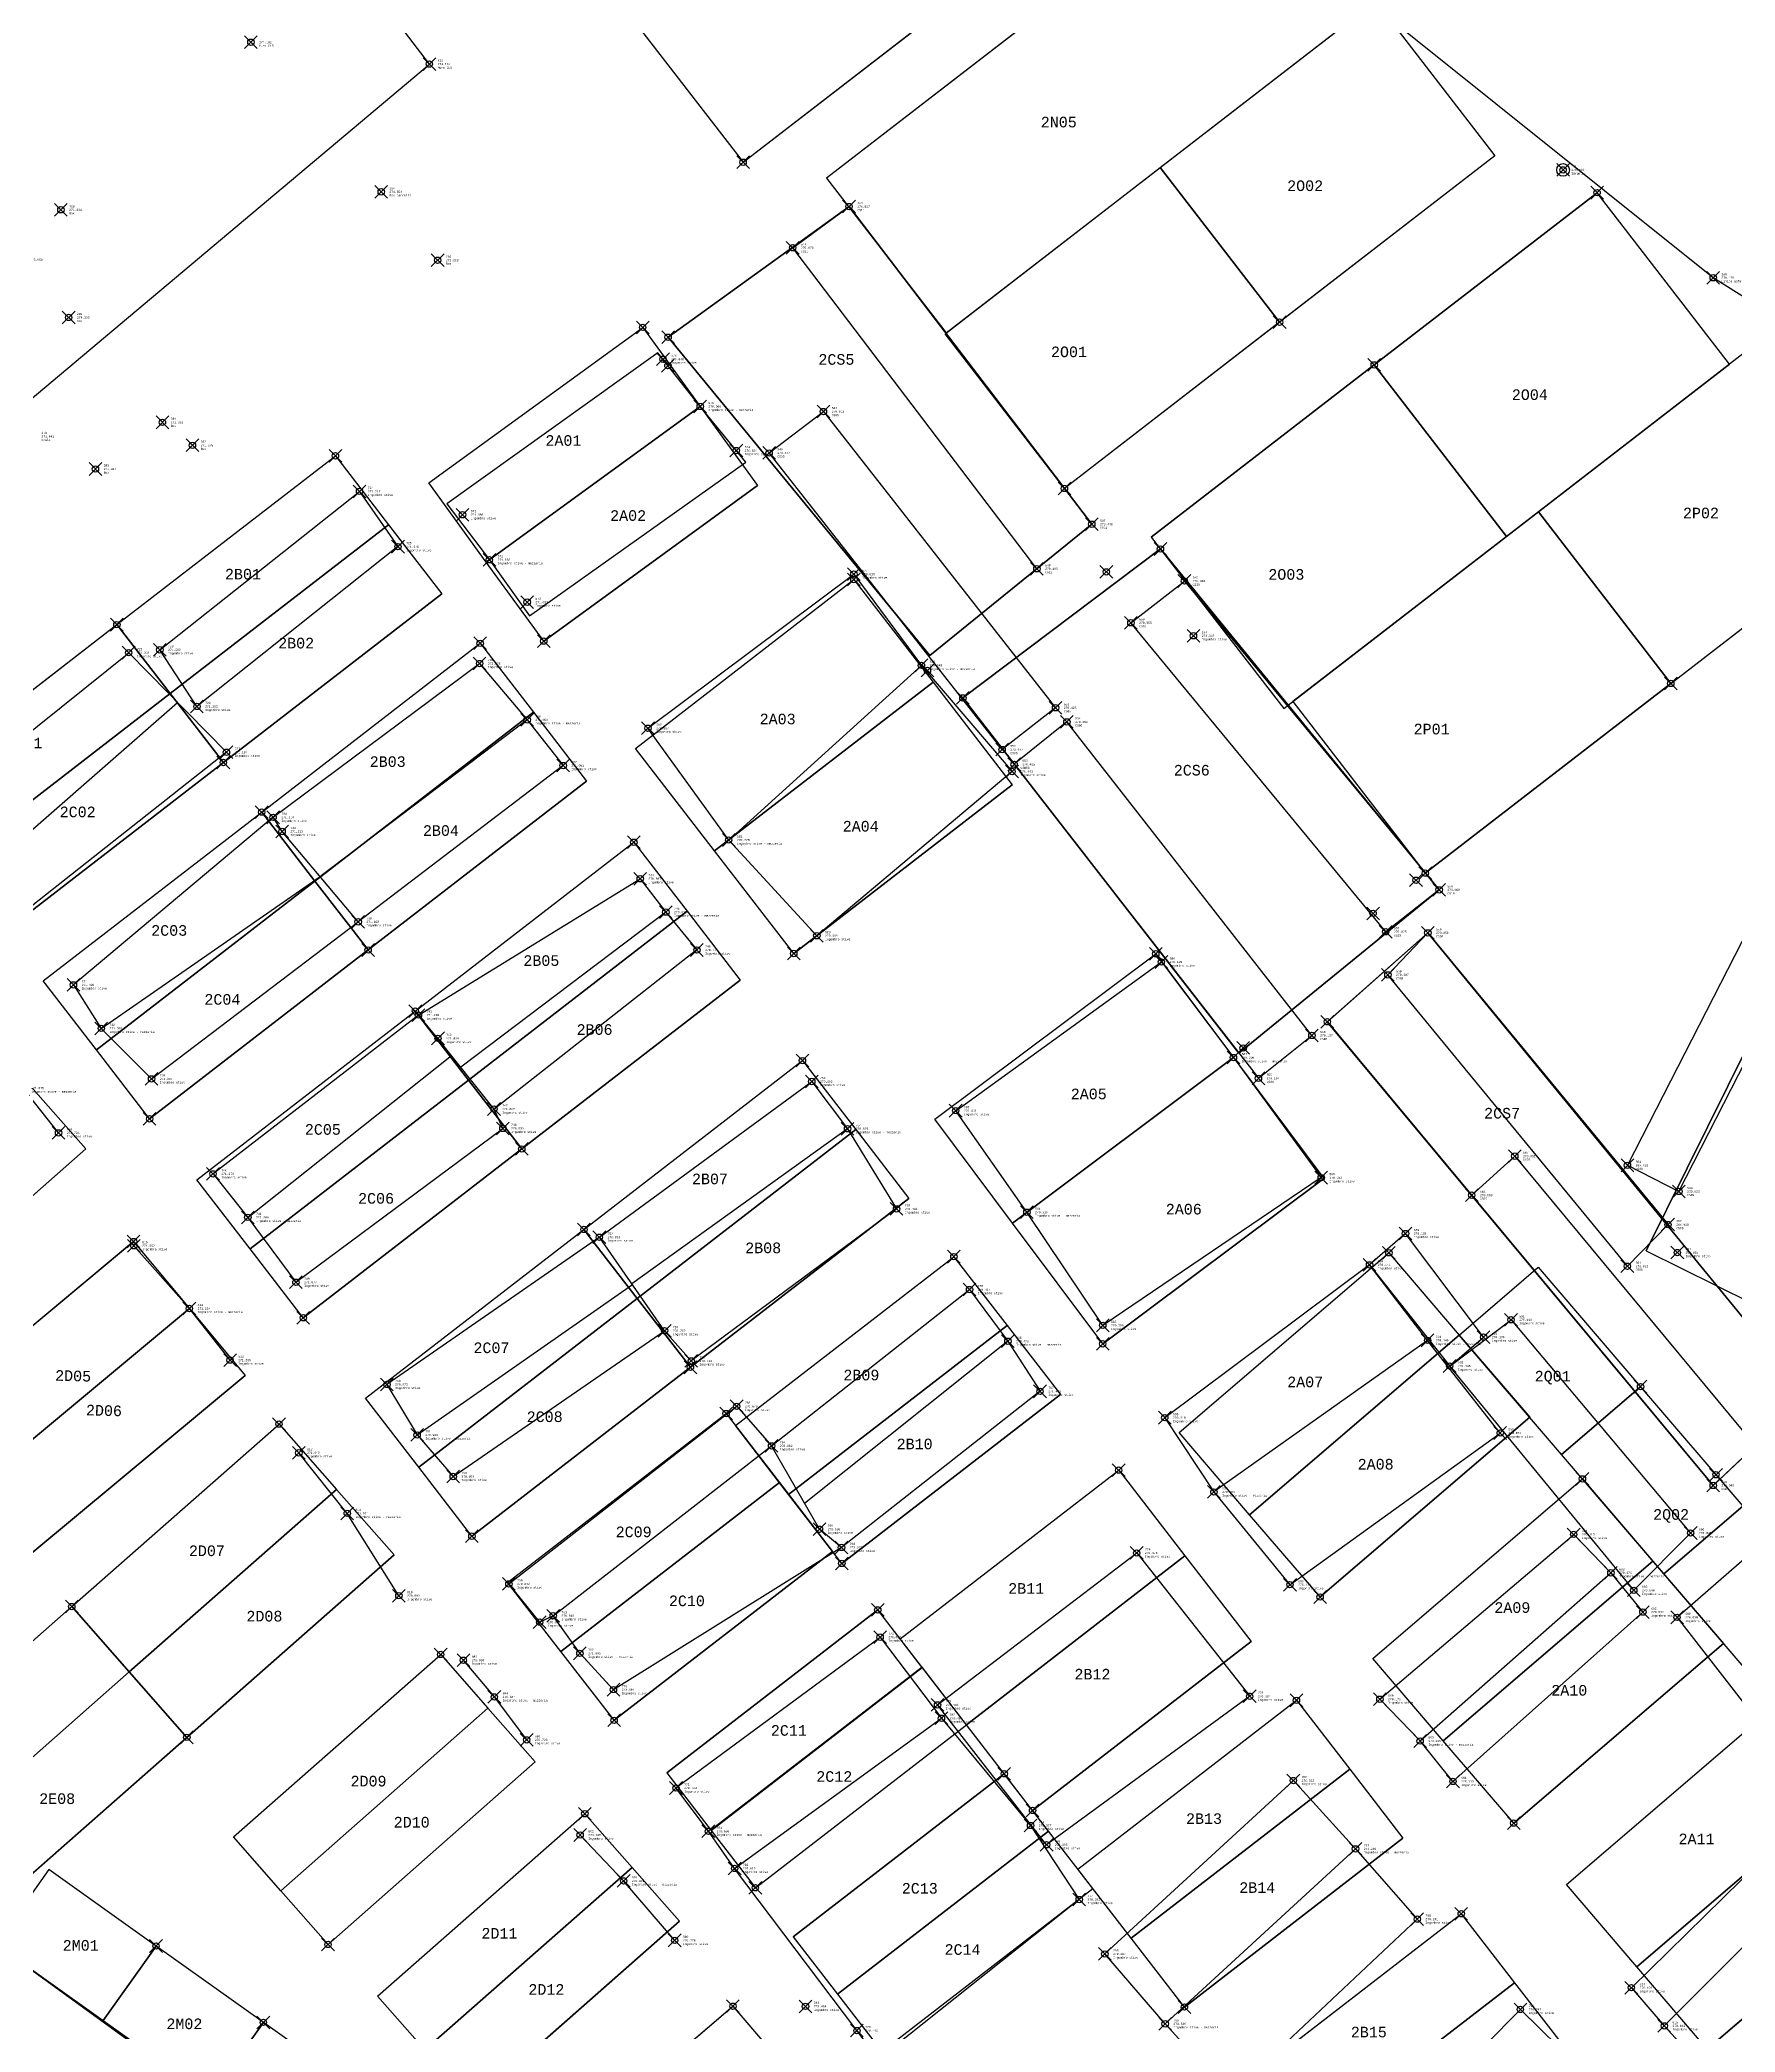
# Model space of a CAD drawing. Extents: x -300 to 752999, y -82189 to 306044.
# Drawn here: x 248146 to 327969, y 47901 to 141680 of the extents above; entities that cross this region are included whole.
import ezdxf
from ezdxf.enums import TextEntityAlignment as Align

# ---------------------------------------------------------------- set-up
doc = ezdxf.new("R2010")
doc.units = 0
doc.header["$PDMODE"] = 35
doc.header["$PDSIZE"] = 300
for name, color, linetype, lineweight in [('WF ingombro stive 2', 1, 'Continuous', 30), ('WF lato di accesso', 40, 'Continuous', 30), ('WF linee di costruzione', 30, 'Continuous', 30), ('WF piazzole', 6, 'Continuous', 30), ('WF vertice sinistro', 94, 'Continuous', 30)]:
    doc.layers.add(name, color=color, linetype=linetype, lineweight=lineweight)
doc.layers.add('WF nome aree GPS', color=7, linetype='Continuous')
doc.layers.add('WF nuovi punti', color=6, linetype='Continuous')
doc.styles.get("Standard").update_dxf_attribs({"font": 'consola.ttf', "height": 500})

# ---------------------------------------------------------------- blocks, each defined once
blk = doc.blocks.new('rilievo 2')
at = {"color": 8}
for p, q in [((365887, -462433, -929), (374407, -456284, -1125)), ((374407, -456284, -1125), (385837, -471237, -1543)), ((378215, -477421, -1397), (365887, -462433, -929)), ((385837, -471237, -1543), (378215, -477421, -1397)), ((389071, -472403), (379769, -479413, -1495)), ((402192, -488448, -1924), (389071, -472403)), ((379769, -479413, -1495), (392754, -496141, -1795)), ((392754, -496141, -1795), (402192, -488448, -1924)), ((401659, -490472, -1933), (396928, -494658, -1865)), ((419536, -512303, -1951), (401659, -490472, -1933)), ((396928, -494658, -1865), (415097, -516482, -1944)), ((415097, -516482, -1944), (419536, -512303, -1951))]:
    blk.add_line(p, q, dxfattribs=at)
for points in [[(161648, -448828, 1954), (186863, -479531, 1078), (241997, -524553, 234), (257566, -525503, 360), (287808, -502280, 2651), (311879, -483968, 2683), (320954, -477001, -331), (327105, -472296, -331), (335070, -466036, 2080), (354649, -449578, 2133), (314683, -397379, 2207), (310635, -400536, 2212), (303510, -391107, 2143), (295063, -397138, 2335), (271429, -369482, 1692), (264211, -374625, 1649), (263130, -375375, 1675), (222048, -404916, 2809)], [(309560, -546125, -352), (312778, -542459, -391), (334234, -538070, -628), (348344, -548307, -983), (356892, -554192, -1195), (361959, -553931, -1407), (370204, -546889, -1399), (377957, -551519, -1580), (396391, -562427, -1455), (395427, -574492, -1317), (395026, -585611, -1377), (397751, -587224, -1981), (408367, -589089, -2210), (438006, -587763, -2348)], [(421510, -463664, -1858), (415096, -459635, -1816), (399752, -447354, -1648)], [(367399, -465693, -1091), (357474, -472910, -939)], [(368742, -486102, -1214), (377815, -477879, -1443)], [(332925, -488245, -536), (342792, -479627, -732)], [(359252, -480446, -932), (349554, -487792, -802)], [(347289, -485032, -777), (337889, -492921, -571), (339200, -494968, -593), (341567, -497346, -595), (351295, -489952, -823)], [(339200, -494968, -593), (349504, -487826, -801)], [(365781, -489495, -1177), (356136, -496801, -1008)], [(354133, -494340, -892), (344462, -501817, -718), (346101, -503864, -783), (348365, -506918, -915), (358109, -499676, -1158), (357692, -498763, -1109)], [(337188, -499887, -264), (335516, -497779, -116), (333626, -495584, -100)], [(346101, -503864, -783), (355695, -496245, -979)], [(382780, -503622, -1672), (392506, -496343, -1791)], [(374337, -499693, -1466), (364188, -506999, -1204)], [(345263, -510584, -786), (343347, -508153, -768), (340736, -505200, -630)], [(362651, -504797, -1178), (352650, -511728, -1019), (354070, -514105, -1002), (355772, -516062, -1042), (365725, -509201, -1229)], [(354070, -514105, -1002), (364206, -507026, -1204)], [(381886, -509693, -1513), (372314, -517327, -253129)], [(401649, -509653, -1843), (391588, -516788, -1688)], [(360479, -522615, -1052), (359841, -522918, -1148), (358393, -521118, -1149), (369117, -512756, -1313), (370761, -514619, -1303)], [(374052, -519400, -1370), (363315, -526095, -1184), (361736, -524383, -897), (360479, -522615, -1052), (370761, -514619, -1303)], [(353213, -521673, -1093), (350782, -517797, -890), (348502, -514947, -948)], [(401296, -528511, -1867), (410278, -520596, -1916)], [(369021, -534509, -1379), (367784, -532759, -1341), (366259, -530723, -1268), (375870, -523623, -1385), (378758, -527440, -1541)], [(359229, -528458, -1198), (357707, -526436, -1147), (356249, -524709, -1083)], [(366199, -537895, -1215), (363795, -535098, -1111), (361746, -532936, -1227)], [(389292, -541824, -1156), (398253, -533590, -1788)], [(421587, -533133, -1983), (425881, -537955, -2046), (415793, -545205, -1872), (412792, -541920, -1829)]]:
    blk.add_polyline3d(points, dxfattribs=at)
at = {"color": 1}
for points in [[(371754, -458224, -1018), (374407, -456284, -1125), (385837, -471237, -1543), (383252, -473334, -1493)], [(370645, -467882, -1115), (373201, -465935, -1178), (384131, -479877, -1569), (381615, -481845, -1544)], [(390196, -473910, -1646), (402192, -488448, -1924), (399675, -490419, -1966), (387678, -475877, -1633)], [(384664, -480543, -1622), (382178, -482538, -1566), (393683, -497319, -1795), (396201, -495301, -1854)], [(411057, -501414, -2060), (413481, -502645, -2065), (421582, -486816, -2046), (419142, -485623, -2042)], [(399778, -492449, -1985), (401659, -490472, -1933), (412968, -504203, -2023), (411054, -506163, -1970)], [(403726, -502818, -1908), (405753, -500982, -1940), (417077, -514618, -1947), (415097, -516482, -1944)]]:
    blk.add_polyline3d(points, close=True, dxfattribs=at)
at = {"color": 8}
for points in [[(355466, -470279, -873), (357474, -472910, -939), (359369, -475545, -985), (369544, -468311, -1149), (367399, -465693, -1091), (365412, -463168, -1046)], [(341957, -477149, -698), (351361, -469691, -774), (353170, -472293, -815), (343704, -479814, -740)], [(374637, -473587, -1374), (377815, -477879, -1443), (382082, -482877, -1551), (372891, -490608, -1452), (368742, -486102, -1214), (364941, -480840, -1095)], [(340490, -477283, -660), (345094, -481970, -805), (334389, -490413, -575), (332925, -488245, -536), (330839, -485021, -525)], [(347714, -485700, -778), (347289, -485032, -777), (357013, -477794, -955), (359252, -480446, -932), (360947, -482597, -990), (351295, -489952, -823)], [(355054, -495437, -938), (354133, -494340, -892), (364574, -487924, -1094), (365781, -489495, -1177), (367246, -491278, -1214), (357692, -498763, -1109)], [(389114, -491843, -1792), (392506, -496343, -1791), (396638, -501993, -1839), (386353, -508947, -1682), (382780, -503622, -1672), (379429, -498842, -1561)], [(362651, -504797, -1178), (372653, -497468, -1399), (374337, -499693, -1466), (376643, -503466, -1558), (366979, -510621, -1278), (365725, -509201, -1229)], [(400608, -504624, -1853), (398914, -506100, -1848), (402688, -510860, -1846), (404286, -509500, -1852)], [(398914, -506100, -1848), (389272, -513293, -1682), (391588, -516788, -1688), (395169, -521155, -1838), (405069, -514014, -1918), (401649, -509653, -1843)], [(370761, -514619, -1303), (380082, -507263, -1574), (381886, -509693, -1513), (383400, -512051, -1568), (374052, -519400, -1370), (373012, -518543, -1355)], [(405576, -508685, -1878), (414034, -518722, -1947), (411355, -521417, -1946), (402688, -510860, -1846)], [(408527, -518786, -1879), (410278, -520596, -1916), (411786, -522443, -1959), (402844, -530413, -1878), (401296, -528511, -1867), (399401, -526544, -1817)], [(417296, -519313, -1967), (413393, -522691, -1941), (417231, -527624, -1998), (420978, -524152, -2036)], [(387951, -519659, -1616), (393272, -526405, -1688), (383711, -533397, -1597), (378575, -526813, -1499)], [(378758, -527440, -1541), (382954, -532487, -1614), (385245, -535974, -1648), (375801, -543483, -1571), (374780, -542142, -1549), (369021, -534509, -1379)], [(386452, -538535, -1704), (395327, -530373, -1769), (398253, -533590, -1788), (401162, -536895, -1750), (392346, -545189, -1588), (389292, -541824, -1156)], [(411241, -540125, -1890), (412792, -541920, -1829), (421587, -533133, -1983), (419887, -531663, -1989)], [(397583, -549663, -1712), (400261, -552403, -1693), (403251, -555320, -1760), (411585, -546682, -1823), (408734, -543819, -1748), (406017, -541146, -1744)]]:
    blk.add_polyline3d(points, close=True, dxfattribs=at)
at = {"color": 1}
blk.add_circle((408027, -454559, -1799), 300, dxfattribs=at)
at = {"color": 8}
for p in [(346244, -448549, 2111), (354649, -449578, 2133), (408027, -454559, -1799), (352380, -455591, -437), (337299, -456437, 2042), (374407, -456284, -1125), (371754, -458224, -1018), (355037, -458810, -728), (415096, -459635, -1816), (337665, -461504, 2142), (365649, -463469, -1051), (367399, -465693, -1091), (373201, -465935, -1178), (342078, -466439, -641), (343492, -467521, -617), (369101, -467769, -1137), (370645, -467882, -1115), (338925, -468636, -574), (351361, -469691, -774), (356208, -470790, -894), (385837, -471237, -1543), (353170, -472293, -815), (357474, -472910, -939), (383252, -473334, -1493), (374637, -473587, -1374), (390196, -473910, -1646), (359252, -474906, -980), (387678, -475877, -1633), (340490, -477283, -660), (341957, -477149, -698), (390625, -476489, -1645), (357013, -477794, -955), (377815, -477879, -1443), (343704, -479814, -740), (384131, -479877, -1569), (359252, -480446, -932), (364941, -480840, -1095), (384664, -480543, -1622), (345094, -481970, -805), (381615, -481845, -1544), (360947, -482597, -990), (382082, -482877, -1551), (382178, -482538, -1566), (347289, -485032, -777), (347714, -485700, -778), (368742, -486102, -1214), (364574, -487924, -1094), (402192, -488448, -1924), (365781, -489495, -1177), (351295, -489952, -823), (399675, -490419, -1966), (367246, -491278, -1214), (372891, -490608, -1452), (401659, -490472, -1933), (389114, -491843, -1792), (337889, -492921, -571), (399778, -492449, -1985), (339200, -494968, -593), (354133, -494340, -892), (355054, -495437, -938), (396201, -495301, -1854), (392506, -496343, -1791), (341567, -497346, -595), (372653, -497468, -1399), (393683, -497319, -1795), (357692, -498763, -1109), (379429, -498842, -1561), (358109, -499676, -1158), (374337, -499693, -1466), (337188, -499887, -264), (405753, -500982, -1940), (411057, -501414, -2060), (344462, -501817, -718), (396638, -501993, -1839), (413481, -502645, -2065), (376643, -503466, -1558), (403726, -502818, -1908), (346101, -503864, -783), (382780, -503622, -1672), (412968, -504203, -2023), (340736, -505200, -630), (362651, -504797, -1178), (400608, -504624, -1853), (398914, -506100, -1848), (411054, -506163, -1970), (413405, -505521, -2067), (348365, -506918, -915), (380082, -507263, -1574), (343347, -508153, -768), (365725, -509201, -1229), (386353, -508947, -1682), (405576, -508685, -1878), (381886, -509693, -1513), (401649, -509653, -1843), (404286, -509500, -1852), (345263, -510584, -786), (366979, -510621, -1278), (402688, -510860, -1846), (352650, -511728, -1019), (369117, -512756, -1313), (383400, -512051, -1568), (389272, -513293, -1682), (354070, -514105, -1002), (370761, -514619, -1303), (405069, -514014, -1918), (348502, -514947, -948), (355772, -516062, -1042), (415097, -516482, -1944), (391588, -516788, -1688), (350782, -517797, -890), (373012, -518543, -1355), (374052, -519400, -1370), (408527, -518786, -1879), (414034, -518722, -1947), (387951, -519659, -1616), (358393, -521118, -1149), (395169, -521155, -1838), (410278, -520596, -1916), (353213, -521673, -1093), (411355, -521417, -1946), (359841, -522918, -1148), (360479, -522615, -1052), (411786, -522443, -1959), (413393, -522691, -1941), (375870, -523623, -1385), (356249, -524709, -1083), (361736, -524383, -897), (363315, -526095, -1184), (357707, -526436, -1147), (378575, -526813, -1499), (393272, -526405, -1688), (399401, -526544, -1817), (378758, -527440, -1541), (359229, -528458, -1198), (401296, -528511, -1867), (366259, -530723, -1268), (395327, -530373, -1769), (402844, -530413, -1878), (382954, -532487, -1614), (361746, -532936, -1227), (367784, -532759, -1341), (383711, -533397, -1597), (398253, -533590, -1788), (369021, -534509, -1379), (363795, -535098, -1111), (385245, -535974, -1648), (401162, -536895, -1750), (366199, -537895, -1215), (386452, -538535, -1704), (411241, -540125, -1890), (372357, -541003, -1538), (389292, -541824, -1156), (406017, -541146, -1744), (412792, -541920, -1829), (374780, -542142, -1549)]:
    blk.add_point(p, dxfattribs=at)
for s, p in [('Muro CLS', (346633, -448715, 2111)), ('274.102', (346633, -448549, 2111)), ('425', (355038, -449412, 2133)), ('Muro CLS', (355038, -449745, 2133)), ('274.124', (355038, -449578, 2133)), ('270.193', (408416, -454559, -1799)), ('191', (408416, -454392, -1799)), ('Idrante', (408416, -454726, -1799)), ('284', (352769, -455424, -437)), ('271.554', (352769, -455591, -437)), ('Box carrelli', (352769, -455758, -437)), ('428', (337688, -456270, 2042)), ('274.034', (337688, -456437, 2042)), ('Box', (337688, -456604, 2042)), ('CS11', (374796, -456451, -1125)), ('543', (374796, -456118, -1125)), ('270.867', (374796, -456284, -1125)), ('CS11', (372143, -458391, -1018)), ('544', (372143, -458058, -1018)), ('270.973', (372143, -458224, -1018)), ('273.959', (335846, -458790, 1967)), ('283', (355426, -458644, -728)), ('271.263', (355426, -458810, -728)), ('Box', (355426, -458977, -728)), ('189', (415485, -459468, -1816)), ('270.176', (415485, -459635, -1816)), ('Limite asfalto', (415485, -459802, -1816)), ('289', (338054, -461338, 2142)), ('274.133', (338054, -461504, 2142)), ('Box', (338054, -461671, 2142)), ('576', (366038, -463302, -1051)), ('270.940', (366038, -463469, -1051)), ('Ingombro stive', (366038, -463636, -1051)), ('575', (367788, -465527, -1091)), ('270.900', (367788, -465693, -1091)), ('Ingombro stive - mezzeria', (367788, -465860, -1091)), ('CS05', (373590, -466102, -1178)), ('545', (373590, -465769, -1178)), ('270.813', (373590, -465935, -1178)), ('279', (336385, -466938, -550)), ('281', (342467, -466273, -641)), ('271.351', (342467, -466439, -641)), ('Box', (342467, -466606, -641)), ('Scala', (336385, -467272, -550)), ('271.441', (336385, -467105, -550)), ('282', (343881, -467354, -617)), ('271.375', (343881, -467521, -617)), ('Box', (343881, -467688, -617)), ('574', (369490, -467603, -1137)), ('270.854', (369490, -467769, -1137)), ('Ingombro stive', (369490, -467936, -1137)), ('546', (371034, -467715, -1115)), ('270.877', (371034, -467882, -1115)), ('280', (339314, -468470, -574)), ('271.417', (339314, -468636, -574)), ('Box', (339314, -468803, -574)), ('CS05', (371034, -468049, -1115)), ('271.217', (351750, -469691, -774)), ('724', (351750, -469524, -774)), ('Ingombro stive', (351750, -469858, -774)), ('571', (356597, -470624, -894)), ('271.098', (356597, -470790, -894)), ('Ingombro stive', (356597, -470957, -894)), ('CS11', (386226, -471404, -1543)), ('547', (386226, -471070, -1543)), ('270.448', (386226, -471237, -1543)), ('271.176', (353559, -472293, -815)), ('725', (353559, -472126, -815)), ('Ingombro stive', (353559, -472460, -815)), ('572', (357863, -472743, -939)), ('271.052', (357863, -472910, -939)), ('Ingombro stive - mezzeria', (357863, -473077, -939)), ('577', (375026, -473421, -1374)), ('270.618', (375026, -473587, -1374)), ('CS11', (383641, -473501, -1493)), ('548', (383641, -473167, -1493)), ('270.498', (383641, -473334, -1493)), ('Ingombro stive', (375026, -473754, -1374)), ('CS10', (390585, -474077, -1646)), ('549', (390585, -473743, -1646)), ('270.346', (390585, -473910, -1646)), ('573', (359641, -474739, -980)), ('271.011', (359641, -474906, -980)), ('Ingombro stive', (359641, -475073, -980)), ('CS10', (388067, -476044, -1633)), ('550', (388067, -475710, -1633)), ('270.358', (388067, -475877, -1633)), ('194', (391014, -476322, -1645)), ('271.331', (340879, -477283, -660)), ('722', (340879, -477117, -660)), ('271.293', (342346, -477149, -698)), ('723', (342346, -476983, -698)), ('Ingombro stive', (342346, -477316, -698)), ('270.346', (391014, -476489, -1645)), ('Ingombro stive', (391014, -476656, -1645)), ('Ingombro stive', (340879, -477450, -660)), ('271.036', (357402, -477794, -955)), ('735', (357402, -477627, -955)), ('Ingombro stive', (357402, -477961, -955)), ('578', (378204, -477712, -1443)), ('270.549', (378204, -477879, -1443)), ('Ingombro stive - mezzeria', (378204, -478045, -1443)), ('271.252', (344093, -479814, -740)), ('726', (344093, -479647, -740)), ('Ingombro stive', (344093, -479981, -740)), ('CS05', (384520, -480044, -1569)), ('551', (384520, -479710, -1569)), ('270.423', (384520, -479877, -1569)), ('271.060', (359641, -480446, -932)), ('736', (359641, -480279, -932)), ('Ingombro stive - mezzeria', (359641, -480613, -932)), ('582', (365330, -480673, -1095)), ('270.897', (365330, -480840, -1095)), ('Ingombro stive', (365330, -481007, -1095)), ('CS06', (385053, -480709, -1622)), ('554', (385053, -480376, -1622)), ('270.369', (385053, -480543, -1622)), ('271.187', (345483, -481970, -805)), ('727', (345483, -481803, -805)), ('CS05', (382004, -482012, -1544)), ('552', (382004, -481679, -1544)), ('270.447', (382004, -481845, -1544)), ('Ingombro stive', (345483, -482137, -805)), ('271.001', (361336, -482597, -990)), ('737', (361336, -482431, -990)), ('Ingombro stive', (361336, -482764, -990)), ('579', (382471, -482710, -1551)), ('270.441', (382471, -482877, -1551)), ('CS06', (382567, -482704, -1566)), ('553', (382567, -482371, -1566)), ('270.425', (382567, -482538, -1566)), ('Ingombro stive', (382471, -483044, -1551)), ('734', (347678, -484865, -777)), ('271.214', (347678, -485032, -777)), ('Ingombro stive', (347678, -485198, -777)), ('271.213', (348103, -485700, -778)), ('733', (348103, -485534, -778)), ('Ingombro stive', (348103, -485867, -778)), ('581', (369131, -485936, -1214)), ('270.778', (369131, -486102, -1214)), ('Ingombro stive - mezzeria', (369131, -486269, -1214)), ('270.897', (364963, -487924, -1094)), ('744', (364963, -487757, -1094)), ('Ingombro stive', (364963, -488090, -1094)), ('CS10', (402581, -488615, -1924)), ('558', (402581, -488281, -1924)), ('270.068', (402581, -488448, -1924)), ('270.815', (366170, -489495, -1177)), ('745', (366170, -489329, -1177)), ('271.168', (351684, -489952, -823)), ('738', (351684, -489786, -823)), ('Ingombro stive', (351684, -490119, -823)), ('Ingombro stive - mezzeria', (366170, -489662, -1177)), ('580', (373280, -490441, -1452)), ('557', (400064, -490252, -1966)), ('270.025', (400064, -490419, -1966)), ('559', (402048, -490305, -1933)), ('270.058', (402048, -490472, -1933)), ('270.778', (367635, -491278, -1214)), ('746', (367635, -491111, -1214)), ('Ingombro stive', (367635, -491445, -1214)), ('270.539', (373280, -490608, -1452)), ('Ingombro stive', (373280, -490774, -1452)), ('CS10', (400064, -490585, -1966)), ('CS08', (402048, -490638, -1933)), ('588', (389503, -491676, -1792)), ('270.199', (389503, -491843, -1792)), ('Ingombro stive', (389503, -492010, -1792)), ('560', (400167, -492282, -1985)), ('271.420', (338278, -492921, -571)), ('731', (338278, -492755, -571)), ('Ingombro stive', (338278, -493088, -571)), ('CS08', (400167, -492616, -1985)), ('270.007', (400167, -492449, -1985)), ('742', (354522, -494173, -892)), ('271.398', (339589, -494968, -593)), ('732', (339589, -494801, -593)), ('Ingombro stive - mezzeria', (339589, -495135, -593)), ('271.099', (354522, -494340, -892)), ('Ingombro stive', (354522, -494506, -892)), ('556', (396589, -495134, -1854)), ('271.054', (355443, -495437, -938)), ('743', (355443, -495271, -938)), ('Ingombro stive', (355443, -495604, -938)), ('CS06', (396589, -495468, -1854)), ('270.137', (396589, -495301, -1854)), ('587', (392895, -496176, -1791)), ('270.200', (392895, -496343, -1791)), ('Ingombro stive - mezzeria', (392895, -496510, -1791)), ('271.875', (335905, -497779, -116)), ('Ingombro stive - mezzeria', (335905, -497945, -116)), ('271.397', (341956, -497346, -595)), ('739', (341956, -497179, -595)), ('Ingombro stive', (341956, -497513, -595)), ('270.592', (373042, -497468, -1399)), ('753', (373042, -497302, -1399)), ('Ingombro stive', (373042, -497635, -1399)), ('CS06', (394072, -497486, -1795)), ('555', (394072, -497152, -1795)), ('270.197', (394072, -497319, -1795)), ('270.882', (358081, -498763, -1109)), ('747', (358081, -498596, -1109)), ('Ingombro stive', (358081, -498930, -1109)), ('583', (379818, -498675, -1561)), ('270.431', (379818, -498842, -1561)), ('816', (337577, -499720, -264)), ('271.728', (337577, -499887, -264)), ('270.833', (358498, -499676, -1158)), ('748', (358498, -499509, -1158)), ('Ingombro stive', (358498, -499843, -1158)), ('270.526', (374726, -499693, -1466)), ('754', (374726, -499527, -1466)), ('Ingombro stive - mezzeria', (374726, -499860, -1466)), ('Ingombro stive', (379818, -499009, -1561)), ('Ingombro stive', (337577, -500053, -264)), ('567', (406142, -500815, -1940)), ('740', (344851, -501650, -718)), ('CS07', (406142, -501149, -1940)), ('270.051', (406142, -500982, -1940)), ('CS09', (411446, -501581, -2060)), ('564', (411446, -501247, -2060)), ('269.932', (411446, -501414, -2060)), ('271.273', (344851, -501817, -718)), ('Ingombro stive', (344851, -501983, -718)), ('586', (397027, -501827, -1839)), ('270.153', (397027, -501993, -1839)), ('Ingombro stive', (397027, -502160, -1839)), ('568', (404115, -502651, -1908)), ('563', (413870, -502479, -2065)), ('269.926', (413870, -502645, -2065)), ('270.433', (377032, -503466, -1558)), ('755', (377032, -503300, -1558)), ('Ingombro stive', (377032, -503633, -1558)), ('584', (383168, -503455, -1672)), ('270.319', (383168, -503622, -1672)), ('CS07', (404115, -502985, -1908)), ('270.083', (404115, -502818, -1908)), ('CS09', (413870, -502812, -2065)), ('271.208', (346490, -503864, -783)), ('741', (346490, -503697, -783)), ('Ingombro stive - mezzeria', (346490, -504030, -783)), ('Ingombro stive - mezzeria', (383168, -503788, -1672)), ('589', (400997, -504457, -1853)), ('CS08', (413357, -504370, -2023)), ('562', (413357, -504036, -2023)), ('269.968', (413357, -504203, -2023)), ('815', (341125, -505033, -630)), ('271.362', (341125, -505200, -630)), ('Ingombro stive', (341125, -505367, -630)), ('270.813', (363040, -504797, -1178)), ('752', (363040, -504631, -1178)), ('Ingombro stive', (363040, -504964, -1178)), ('270.138', (400997, -504624, -1853)), ('Ingombro stive', (400997, -504791, -1853)), ('181', (413794, -505355, -2067)), ('590', (399303, -505934, -1848)), ('270.143', (399303, -506100, -1848)), ('Ingombro stive', (399303, -506267, -1848)), ('CS08', (411443, -506330, -1970)), ('561', (411443, -505997, -1970)), ('270.021', (411443, -506163, -1970)), ('269.925', (413794, -505521, -2067)), ('Ingombro stive', (413794, -505688, -2067)), ('271.077', (348754, -506918, -915)), ('749', (348754, -506752, -915)), ('Ingombro stive', (348754, -507085, -915)), ('270.417', (380470, -507263, -1574)), ('765', (380470, -507096, -1574)), ('814', (343736, -507986, -768)), ('271.224', (343736, -508153, -768)), ('Ingombro stive - mezzeria', (343736, -508319, -768)), ('Ingombro stive', (380470, -507430, -1574)), ('270.762', (366114, -509201, -1229)), ('757', (366114, -509034, -1229)), ('585', (386742, -508781, -1682)), ('270.309', (386742, -508947, -1682)), ('Ingombro stive', (386742, -509114, -1682)), ('591', (405965, -508518, -1878)), ('270.113', (405965, -508685, -1878)), ('Ingombro stive', (405965, -508852, -1878)), ('Ingombro stive', (366114, -509367, -1229)), ('270.478', (382275, -509693, -1513)), ('766', (382275, -509526, -1513)), ('Ingombro stive - mezzeria', (382275, -509860, -1513)), ('594', (402038, -509486, -1843)), ('270.149', (402038, -509653, -1843)), ('Ingombro stive - mezzeria', (402038, -509819, -1843)), ('592', (404675, -509333, -1852)), ('270.139', (404675, -509500, -1852)), ('Ingombro stive', (404675, -509666, -1852)), ('813', (345652, -510417, -786)), ('271.205', (345652, -510584, -786)), ('Ingombro stive', (345652, -510751, -786)), ('270.713', (367368, -510621, -1278)), ('756', (367368, -510454, -1278)), ('Ingombro stive', (367368, -510787, -1278)), ('593', (403077, -510693, -1846)), ('270.145', (403077, -510860, -1846)), ('Ingombro stive', (403077, -511027, -1846)), ('270.973', (353039, -511728, -1019)), ('750', (353039, -511561, -1019)), ('Ingombro stive', (353039, -511895, -1019)), ('270.423', (383789, -512051, -1568)), ('767', (383789, -511885, -1568)), ('763', (369506, -512589, -1313)), ('270.679', (369506, -512756, -1313)), ('Ingombro stive', (369506, -512923, -1313)), ('Ingombro stive', (383789, -512218, -1568)), ('751', (354459, -513938, -1002)), ('598', (389661, -513126, -1682)), ('270.310', (389661, -513293, -1682)), ('Ingombro stive', (389661, -513459, -1682)), ('595', (405458, -513847, -1918)), ('812', (348891, -514780, -948)), ('270.989', (354459, -514105, -1002)), ('Ingombro stive - mezzeria', (354459, -514272, -1002)), ('270.689', (371150, -514619, -1303)), ('764', (371150, -514453, -1303)), ('Ingombro stive', (371150, -514786, -1303)), ('270.073', (405458, -514014, -1918)), ('Ingombro stive', (405458, -514180, -1918)), ('271.043', (348891, -514947, -948)), ('Ingombro stive', (348891, -515114, -948)), ('270.950', (356161, -516062, -1042)), ('758', (356161, -515896, -1042)), ('Ingombro stive', (356161, -516229, -1042)), ('597', (391977, -516622, -1688)), ('CS07', (415486, -516649, -1944)), ('569', (415486, -516316, -1944)), ('270.048', (415486, -516482, -1944)), ('811', (351171, -517630, -890)), ('270.303', (391977, -516788, -1688)), ('Ingombro stive - mezzeria', (391977, -516955, -1688)), ('271.101', (351171, -517797, -890)), ('Ingombro stive - mezzeria', (351171, -517963, -890)), ('270.636', (373401, -518543, -1355)), ('769', (373401, -518376, -1355)), ('604', (408916, -518619, -1879)), ('606', (414423, -518555, -1947)), ('Ingombro stive', (373401, -518710, -1355)), ('270.621', (374441, -519400, -1370)), ('768', (374441, -519233, -1370)), ('Ingombro stive', (374441, -519567, -1370)), ('774', (388340, -519492, -1616)), ('270.113', (408916, -518786, -1879)), ('Ingombro stive', (408916, -518952, -1879)), ('270.045', (414423, -518722, -1947)), ('Ingombro stive', (414423, -518889, -1947)), ('270.375', (388340, -519659, -1616)), ('Ingombro stive', (388340, -519826, -1616)), ('603', (410667, -520429, -1916)), ('270.842', (358782, -521118, -1149)), ('759', (358782, -520951, -1149)), ('Ingombro stive', (358782, -521285, -1149)), ('596', (395558, -520988, -1838)), ('270.154', (395558, -521155, -1838)), ('Ingombro stive', (395558, -521322, -1838)), ('270.076', (410667, -520596, -1916)), ('Ingombro stive - mezzeria', (410667, -520763, -1916)), ('270.046', (411744, -521417, -1946)), ('605', (411744, -521251, -1946)), ('810', (353602, -521506, -1093)), ('270.899', (353602, -521673, -1093)), ('Ingombro stive', (353602, -521839, -1093)), ('Ingombro stive', (411744, -521584, -1946)), ('602', (412175, -522276, -1959)), ('270.844', (360230, -522918, -1148)), ('760', (360230, -522751, -1148)), ('Ingombro stive', (360230, -523085, -1148)), ('270.940', (360868, -522615, -1052)), ('761', (360868, -522448, -1052)), ('Ingombro stive', (360868, -522781, -1052)), ('270.032', (412175, -522443, -1959)), ('Ingombro stive', (412175, -522610, -1959)), ('608', (413782, -522524, -1941)), ('270.050', (413782, -522691, -1941)), ('Ingombro stive', (413782, -522858, -1941)), ('762', (362125, -524216, -897)), ('270.607', (376259, -523623, -1385)), ('772', (376259, -523457, -1385)), ('Ingombro stive', (376259, -523790, -1385)), ('805', (356638, -524543, -1083)), ('270.908', (356638, -524709, -1083)), ('Ingombro stive', (356638, -524876, -1083)), ('271.095', (362125, -524383, -897)), ('Ingombro stive - mezzeria', (362125, -524550, -897)), ('270.807', (363704, -526095, -1184)), ('770', (363704, -525929, -1184)), ('804', (358096, -526270, -1147)), ('270.844', (358096, -526436, -1147)), ('Ingombro stive - mezzeria', (358096, -526603, -1147)), ('Ingombro stive', (363704, -526262, -1184)), ('270.493', (378964, -526813, -1499)), ('773', (378964, -526647, -1499)), ('Ingombro stive', (378964, -526980, -1499)), ('270.304', (393661, -526405, -1688)), ('775', (393661, -526238, -1688)), ('Ingombro stive', (393661, -526571, -1688)), ('599', (399790, -526378, -1817)), ('270.175', (399790, -526544, -1817)), ('Ingombro stive', (399790, -526711, -1817)), ('270.451', (379147, -527440, -1541)), ('782', (379147, -527273, -1541)), ('Ingombro stive', (379147, -527606, -1541)), ('803', (359618, -528291, -1198)), ('270.793', (359618, -528458, -1198)), ('Ingombro stive', (359618, -528625, -1198)), ('600', (401685, -528344, -1867)), ('270.125', (401685, -528511, -1867)), ('Ingombro stive - mezzeria', (401685, -528678, -1867)), ('270.723', (366648, -530723, -1268)), ('771', (366648, -530557, -1268)), ('270.222', (395716, -530373, -1769)), ('786', (395716, -530206, -1769)), ('Ingombro stive', (395716, -530540, -1769)), ('601', (403233, -530246, -1878)), ('270.113', (403233, -530413, -1878)), ('Ingombro stive', (403233, -530579, -1878)), ('Ingombro stive', (366648, -530890, -1268)), ('784', (368173, -532592, -1341)), ('270.377', (383343, -532487, -1614)), ('781', (383343, -532320, -1614)), ('Ingombro stive', (383343, -532654, -1614)), ('802', (362135, -532769, -1227)), ('270.765', (362135, -532936, -1227)), ('Ingombro stive', (362135, -533103, -1227)), ('270.650', (368173, -532759, -1341)), ('Ingombro stive - mezzeria', (368173, -532926, -1341)), ('270.395', (384100, -533397, -1597)), ('776', (384100, -533230, -1597)), ('Ingombro stive', (384100, -533564, -1597)), ('270.203', (398642, -533590, -1788)), ('787', (398642, -533423, -1788)), ('270.612', (369410, -534509, -1379)), ('783', (369410, -534343, -1379)), ('Ingombro stive - mezzeria', (398642, -533756, -1788)), ('801', (364184, -534932, -1111)), ('270.880', (364184, -535098, -1111)), ('Ingombro stive - mezzeria', (364184, -535265, -1111)), ('Ingombro stive', (369410, -534676, -1379)), ('270.343', (385634, -535974, -1648)), ('777', (385634, -535807, -1648)), ('Ingombro stive', (385634, -536141, -1648)), ('270.241', (401551, -536895, -1750)), ('788', (401551, -536728, -1750)), ('Ingombro stive', (401551, -537062, -1750)), ('800', (366588, -537729, -1215)), ('270.776', (366588, -537895, -1215)), ('Ingombro stive', (366588, -538062, -1215)), ('270.287', (386841, -538535, -1704)), ('785', (386841, -538368, -1704)), ('Ingombro stive', (386841, -538702, -1704)), ('270.101', (411630, -540125, -1890)), ('614', (411630, -539958, -1890)), ('270.454', (372746, -541003, -1538)), ('780', (372746, -540836, -1538)), ('270.247', (406406, -541146, -1744)), ('793', (406406, -540980, -1744)), ('Ingombro stive', (411630, -540292, -1890)), ('Ingombro stive', (372746, -541170, -1538)), ('779', (375169, -541975, -1549)), ('790', (389681, -541657, -1156)), ('270.836', (389681, -541824, -1156)), ('Ingombro stive - mezzeria', (389681, -541991, -1156)), ('Ingombro stive', (406406, -541313, -1744)), ('615', (413181, -541753, -1829)), ('270.163', (413181, -541920, -1829)), ('Ingombro stive', (413181, -542087, -1829)), ('270.442', (375169, -542142, -1549))]:
    blk.add_text(s, height=100, dxfattribs=at).set_placement(p, align=Align.MIDDLE_LEFT)

msp = doc.modelspace()

# ---------------------------------------------------------------- linework, layer by layer
at = {"layer": 'WF ingombro stive 2'}
msp.add_lwpolyline([(281260, 135919), (291989, 144206), (283819, 154412), (273410, 146081), (281260, 135919)], dxfattribs=at)
for points in [[(310877, 143381), (305249, 150658), (285192, 135165), (290820, 127887)], [(311030, 143499), (316654, 136218), (306521, 128391), (300897, 135672)], [(300897, 135672), (306521, 128391), (296389, 120564), (290765, 127845)], [(262063, 122100), (264569, 118855), (254281, 110908), (251774, 114153)], [(264569, 118855), (267075, 115611), (256787, 107664), (254281, 110908)], [(251774, 114153), (254281, 110908), (243993, 102961), (241486, 106206)], [(268879, 113276), (271385, 110031), (261097, 102084), (258591, 105329)], [(254281, 110908), (256787, 107664), (246499, 99717), (243993, 102961)], [(271385, 110031), (273891, 106786), (263603, 98839), (261097, 102084)], [(258591, 105329), (261097, 102084), (250809, 94137), (248302, 97382)], [(276113, 103910), (278620, 100665), (268332, 92718), (265825, 95963)], [(261097, 102084), (263603, 98839), (253315, 90892), (250809, 94137)], [(278620, 100665), (281126, 97420), (270838, 89474), (268332, 92718)], [(265825, 95963), (268332, 92718), (258044, 84771), (255537, 88016)], [(284053, 93632), (286559, 90387), (276271, 82440), (273765, 85685)], [(268332, 92718), (270838, 89474), (260550, 81527), (258044, 84771)], [(286559, 90387), (289066, 87142), (278777, 79195), (276271, 82440)], [(273765, 85685), (276271, 82440), (265983, 74493), (263477, 77738)], [(291182, 84402), (293689, 81157), (283400, 73210), (280894, 76455)], [(276271, 82440), (278777, 79195), (268489, 71248), (265983, 74493)], [(293689, 81157), (296195, 77912), (285907, 69965), (283400, 73210)], [(280459, 77018), (282966, 73773), (272678, 65826), (270171, 69071)], [(298942, 74357), (302059, 70321), (291771, 62374), (288653, 66410)], [(282966, 73773), (285472, 70528), (275184, 62581), (272678, 65826)], [(320779, 73945), (324097, 70072), (314224, 61615), (310906, 65488)], [(302059, 70321), (305177, 66285), (294889, 58338), (291771, 62374)], [(324097, 70072), (327415, 66199), (317542, 57741), (314224, 61615)], [(281835, 54699), (291771, 62374), (289682, 65078), (279747, 57403)], [(307312, 63520), (309819, 60275), (299530, 52329), (297024, 55573)], [(309819, 60275), (312325, 57031), (302037, 49084), (299530, 52329)], [(287794, 46985), (297729, 54660), (295641, 57364), (285705, 49689)], [(315072, 53475), (317578, 50230), (307290, 42283), (304783, 45528)], [(317578, 50230), (320084, 46986), (309796, 39039), (307290, 42283)]]:
    msp.add_lwpolyline(points, close=True, dxfattribs=at)
for points, elevation in [([(327703, 126414), (321467, 134486), (310973, 126380), (317208, 118307)], -1838), ([(276532, 128146), (279238, 124424), (269166, 117101), (266460, 120823)], -1091), ([(336496, 120314), (330262, 128391), (318704, 119463), (324938, 111386)], -1838), ([(317208, 118307), (310973, 126380), (300478, 118273), (306713, 110201)], -1838), ([(279238, 124424), (281944, 120702), (271872, 113379), (269166, 117101)], -1091), ([(324938, 111386), (318704, 119463), (307147, 110535), (313380, 102458)], -1838), ([(286474, 116275), (290203, 111448), (279915, 103501), (276186, 108328)], -1214), ([(290203, 111448), (293932, 106620), (283644, 98673), (279915, 103501)], -1214), ([(300690, 98658), (304345, 93774), (293936, 85986), (290281, 90869)], -1791), ([(337812, 92262), (329572, 96354), (323777, 84685), (332017, 80593)], -2064), ([(304345, 93774), (308598, 88090), (298190, 80301), (293936, 85986)], -1791), ([(247599, 92554), (250308, 89476), (240550, 80887), (237841, 83964)], -116), ([(252562, 85116), (255185, 81965), (245195, 73646), (242572, 76797)], -768), ([(311663, 84587), (314980, 80714), (305107, 72257), (301790, 76130)], -1628), ([(318700, 83904), (323515, 78284), (319795, 75094), (314980, 80714)], -1628), ([(255185, 81965), (257809, 78814), (247819, 70495), (245195, 73646)], -768), ([(314980, 80714), (318298, 76841), (308425, 68384), (305107, 72257)], -1628), ([(323515, 78284), (328329, 72664), (324609, 69474), (319795, 75094)], -1628), ([(259407, 76523), (262116, 73445), (252358, 64855), (249649, 67933)], -566), ([(262116, 73445), (264825, 70368), (255067, 61778), (252358, 64855)], -566), ([(328329, 72664), (333143, 67044), (329423, 63854), (324609, 69474)], -1628), ([(249649, 67933), (252358, 64855), (242600, 56266), (239891, 59343)], -566), ([(279751, 57397), (289687, 65072), (287598, 67776), (277662, 60101)], -3), ([(267019, 65679), (269246, 63150), (259488, 54560), (257261, 57089)], -1300), ([(252358, 64855), (255067, 61778), (245310, 53188), (242600, 56266)], -566), ([(269246, 63150), (271472, 60620), (261714, 52030), (259488, 54560)], -1300), ([(329895, 63303), (333213, 59430), (323340, 50972), (320022, 54846)], 1628), ([(285709, 49683), (295645, 57358), (293556, 60062), (283621, 52387)], -3), ([(333213, 59430), (336531, 55556), (326658, 47099), (323340, 50972)], 1628), ([(273807, 58182), (276034, 55652), (266276, 47062), (264049, 49592)], -1130), ([(251124, 48452), (253617, 51956), (248565, 55551), (246072, 52047)], -628), ([(276034, 55652), (278260, 53122), (268502, 44533), (266276, 47062)], -1130), ([(256177, 44857), (258670, 48361), (253617, 51956), (251124, 48452)], -628), ([(271124, 40872), (280781, 49121), (284223, 45090), (274566, 36842)], -1192), ([(261229, 41263), (263722, 44766), (258670, 48361), (256177, 44857)], -628)]:
    msp.add_lwpolyline(points, close=True, dxfattribs=dict(at, elevation=elevation))
at = {"layer": 'WF lato di accesso'}
for p, q in [((305249, 150658), (285192, 135165)), ((281260, 135919), (291989, 144206)), ((316654, 136218), (306521, 128391)), ((310973, 126380, -919), (321467, 134486, -1838)), ((266460, 120823, -1091), (276532, 128146, -1091)), ((277726, 127684, -929), (290054, 112696, -1125)), ((306521, 128391), (296389, 120564)), ((300478, 118274), (310973, 126380, -1838)), ((251774, 114153), (262063, 122100)), ((271872, 113379, -1091), (281944, 120702, -1091)), ((324938, 111386, -1838), (336497, 120319, -1838)), ((256787, 107664), (267075, 115611)), ((276186, 108328, -1214), (286474, 116275, -1214)), ((241486, 106206), (251774, 114153)), ((258591, 105329), (268879, 113276)), ((291608, 110704, -1495), (304593, 93976, -1495)), ((324938, 111386, -1838), (313380, 102458, -1838)), ((246499, 99717), (256787, 107664)), ((263603, 98839), (273891, 106786)), ((283644, 98673, -1214), (293932, 106620, -1214)), ((248302, 97382), (258591, 105329)), ((265825, 95963), (276113, 103910)), ((253315, 90892), (263603, 98839)), ((290281, 90869, -1791), (300690, 98658, -1791)), ((270838, 89474), (281126, 97420)), ((255537, 88016), (265825, 95963)), ((323777, 84685, -2064), (329572, 96354, -2064)), ((308766, 95459), (326936, 73635, -1865)), ((273765, 85685), (284053, 93632)), ((240550, 80887, -116), (250308, 89476, -116)), ((260550, 81527), (270838, 89474)), ((298190, 80301, -1791), (308598, 88090, -1791)), ((278777, 79195), (289066, 87142)), ((263477, 77738), (273765, 85685)), ((252562, 85116, -768), (242572, 76797, -768)), ((280894, 76455), (291182, 84402)), ((301790, 76130, -1628), (311663, 84587, -1628)), ((318700, 83904, -1628), (323515, 78284, -1628)), ((247819, 70495, -768), (257809, 78814, -768)), ((268489, 71248), (278777, 79195)), ((285907, 69965), (296195, 77912)), ((323515, 78284, -1628), (328329, 72664, -1628)), ((270171, 69071), (280459, 77018)), ((249649, 67933, -566), (259407, 76523, -566)), ((308425, 68384, -1628), (318298, 76841, -1628)), ((288653, 66410), (298942, 74357)), ((310906, 65488), (320779, 73945)), ((255067, 61778, -566), (264825, 70368, -566)), ((275184, 62581), (285472, 70528)), ((239891, 59343, -566), (249649, 67933, -566)), ((277662, 60101, -3), (287598, 67776, -3)), ((257261, 57089, -1300), (267019, 65679, -1300)), ((294889, 58338), (305177, 66285)), ((317542, 57741), (327415, 66199)), ((297024, 55573), (307312, 63520)), ((320022, 54846, 1628), (329895, 63303, -1628)), ((281835, 54699), (291771, 62374)), ((245310, 53188, -566), (255067, 61778, -566)), ((261714, 52030, -1300), (271472, 60620, -1300)), ((283621, 52387, -3), (293556, 60062, -3)), ((264049, 49592, -1130), (273807, 58182, -1130)), ((302037, 49084), (312325, 57031)), ((253617, 51956, -628), (248565, 55551, -628)), ((326658, 47099, 1628), (336531, 55556, -1628)), ((287794, 46985), (297729, 54660)), ((304783, 45528), (315072, 53475)), ((268502, 44533, -1130), (278260, 53122, -1130)), ((258670, 48361, -628), (253617, 51956, -628)), ((271124, 40872, -1192), (280781, 49121, -1192)), ((263722, 44766, -628), (258670, 48361, -628))]:
    msp.add_line(p, q, dxfattribs=at)
at = {"layer": 'WF linee di costruzione'}
msp.add_line((316654, 136218), (296389, 120564), dxfattribs=at)
at = {"layer": 'WF nuovi punti'}
for p in [(286245, 133833), (277719, 126343, -856), (300909, 117714), (298360, 116637, -1838), (289937, 111998), (291607, 110704), (312942, 102123, -1838), (310920, 100562, -1838), (308766, 95459), (304803, 94228), (327065, 74139, -1628)]:
    msp.add_point(p, dxfattribs=at)
at = {"layer": 'WF piazzole'}
for points, elevation in [([(286245, 133833), (277726, 127684), (290054, 112696), (297675, 118881), (286245, 133833)], -1125), ([(291608, 110704), (300910, 117714), (314031, 101669), (304593, 93976), (291607, 110704)], -1495), ([(308766, 95460), (313497, 99646), (331374, 77814), (326936, 73635), (308766, 95459)], -1865)]:
    msp.add_lwpolyline(points, dxfattribs=dict(at, elevation=elevation))
at = {"layer": 'WF vertice sinistro'}
for p in [(281260, 135919), (321467, 134486, -1838), (306521, 128391), (276532, 128146, -1091), (277726, 127684, -929), (310973, 126380, -1838), (262063, 122100), (296389, 120564), (286474, 116275, -1214), (251774, 114153), (268879, 113276), (271872, 113379, -1091), (324938, 111386, -1838), (291608, 110704, -1495), (256787, 107664), (258591, 105329), (276113, 103910), (313380, 102458, -1838), (310920, 100562, -1838), (263603, 98839), (283644, 98673, -1214), (300690, 98658, -1791), (265825, 95963), (308766, 95460, -1865), (284053, 93632), (253315, 90892), (270838, 89474), (252562, 85116, -768), (273765, 85685), (291182, 84402), (311663, 84587, -1628), (260550, 81527), (298190, 80301, -1791), (278777, 79195), (323515, 78284, -1628), (280459, 77018), (259407, 76523, -566), (298942, 74357), (320779, 73945), (268489, 71248), (285907, 69965), (308425, 68384, -1628), (249649, 67933, -566), (287598, 67776, -3), (267019, 65679, -1300), (307312, 63520), (275184, 62581), (255067, 61778, -566), (293556, 60062, -3), (273807, 58182, -1130), (294889, 58338), (317542, 57741), (281835, 54699), (315072, 53475), (253617, 51956, -628), (261714, 52030, -1300), (280781, 49121, -1192), (302037, 49084), (258670, 48361, -628)]:
    msp.add_point(p, dxfattribs=at)

# ---------------------------------------------------------------- block references
at = {"color": 251}
msp.add_blockref('rilievo 2', (-88161, 590117), dxfattribs=at)

# ---------------------------------------------------------------- texts
at = {"layer": 'WF nome aree GPS'}
for s, p in [('2N05', (295274, 137560, -1676)), ('2O02', (306874, 134564, -1676)), ('2CS5', (284804, 126388, -905)), ('2O01', (295754, 126744, -1676)), ('2O04', (317452, 124728, -1676)), ('2A01', (271952, 122572, -905)), ('2A02', (274998, 119039, -905)), ('2P02', (325509, 119158, -1676)), ('2B01', (256861, 116280, -49)), ('2O03', (305988, 116268, -1676)), ('2B02', (259367, 113035, -49)), ('2A03', (282036, 109462, -49)), ('2C01', (246573, 108333, -49)), ('2P01', (312828, 108988, -1676)), ('2B03', (263677, 107456, -49)), ('2CS6', (301537, 107052, -905)), ('2C02', (249079, 105088, -49)), ('2B04', (266183, 104211, -49)), ('2A04', (285949, 104414, -49)), ('2C03', (253389, 99509, -49)), ('2B05', (270912, 98090, -49)), ('2C04', (255895, 96264, -49)), ('2B06', (273418, 94845, -49)), ('2A05', (296686, 91813, -49)), ('2CS7', (316148, 90906, -2882)), ('2C05', (260624, 90143, -49)), ('2B07', (278851, 87812, -49)), ('2C06', (263130, 86898, -49)), ('2A06', (301160, 86390, -49)), ('2B08', (281357, 84567, -49)), ('2C07', (268563, 79865, -49)), ('2B09', (285980, 78582, -49)), ('2Q01', (318529, 78529, -1676)), ('2A07', (306876, 78257, -1676)), ('2C08', (271069, 76620, -49)), ('2B10', (288487, 75337, -49)), ('2A08', (310194, 74384, -1676)), ('2Q02', (324105, 72019, -1676)), ('2C09', (275258, 71198, -49)), ('2D07', (255164, 70310, -615)), ('2C10', (277764, 67953, -49)), ('2B11', (293740, 68537, -49)), ('2D08', (257873, 67232, -615)), ('2A09', (316630, 67637, -49)), ('2B12', (296859, 64501, -49)), ('2A10', (319310, 63742, -49)), ('2C11', (282566, 61853, -49)), ('2C12', (284703, 59685, -49)), ('2E08', (248115, 58643, -615)), ('2D09', (262776, 59467, -1348)), ('2B13', (302112, 57701, -49)), ('2D10', (264807, 57534, -49)), ('2A11', (325302, 56747, -49)), ('2C13', (288730, 54421, -49)), ('2B14', (304619, 54456, -49)), ('2D11', (268938, 52304, -49)), ('2M01', (249224, 51736, -1241)), ('2C14', (290744, 51541, -49)), ('2D12', (271149, 49661, -49)), ('2M02', (254106, 48043, -1241)), ('2B15', (309872, 47656, -49))]:
    msp.add_text(s, height=500, dxfattribs=at).set_placement(p)
for s, p in [('2D05', (248860, 78567, -816)), ('2D06', (250312, 76937, -816))]:
    msp.add_text(s, height=500, rotation=358.42778, dxfattribs=at).set_placement(p)

doc.saveas('drawing.dxf')
